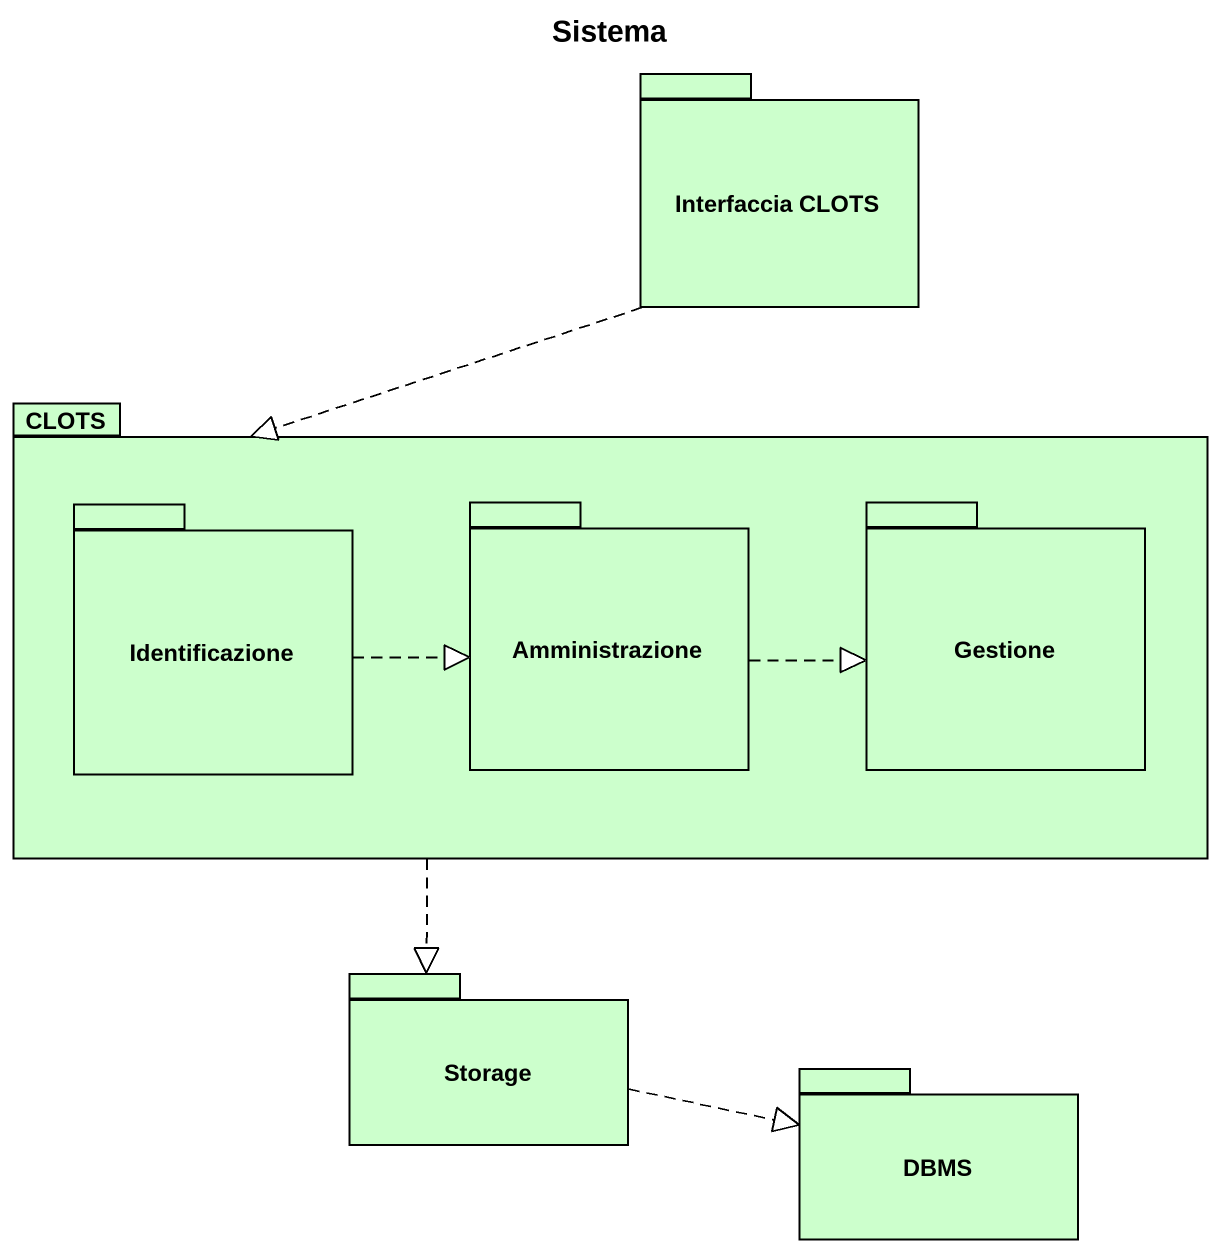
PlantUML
@startuml
title Sistema
package "Interfaccia CLOTS" as Interfaccia_CLOTS #CCFFCC {
}
package CLOTS #CCFFCC {
  package Identificazione #CCFFCC {
  }
  package Amministrazione #CCFFCC {
  }
  package Gestione #CCFFCC {
  }
}
package "Storage" as Storage_ #CCFFCC {
}
package DBMS #CCFFCC {
}
Interfaccia_CLOTS ..|> CLOTS
CLOTS ..|> Storage_
Identificazione .right.|> Amministrazione
Amministrazione .right.|> Gestione
Storage_ .right.|> DBMS
@enduml
